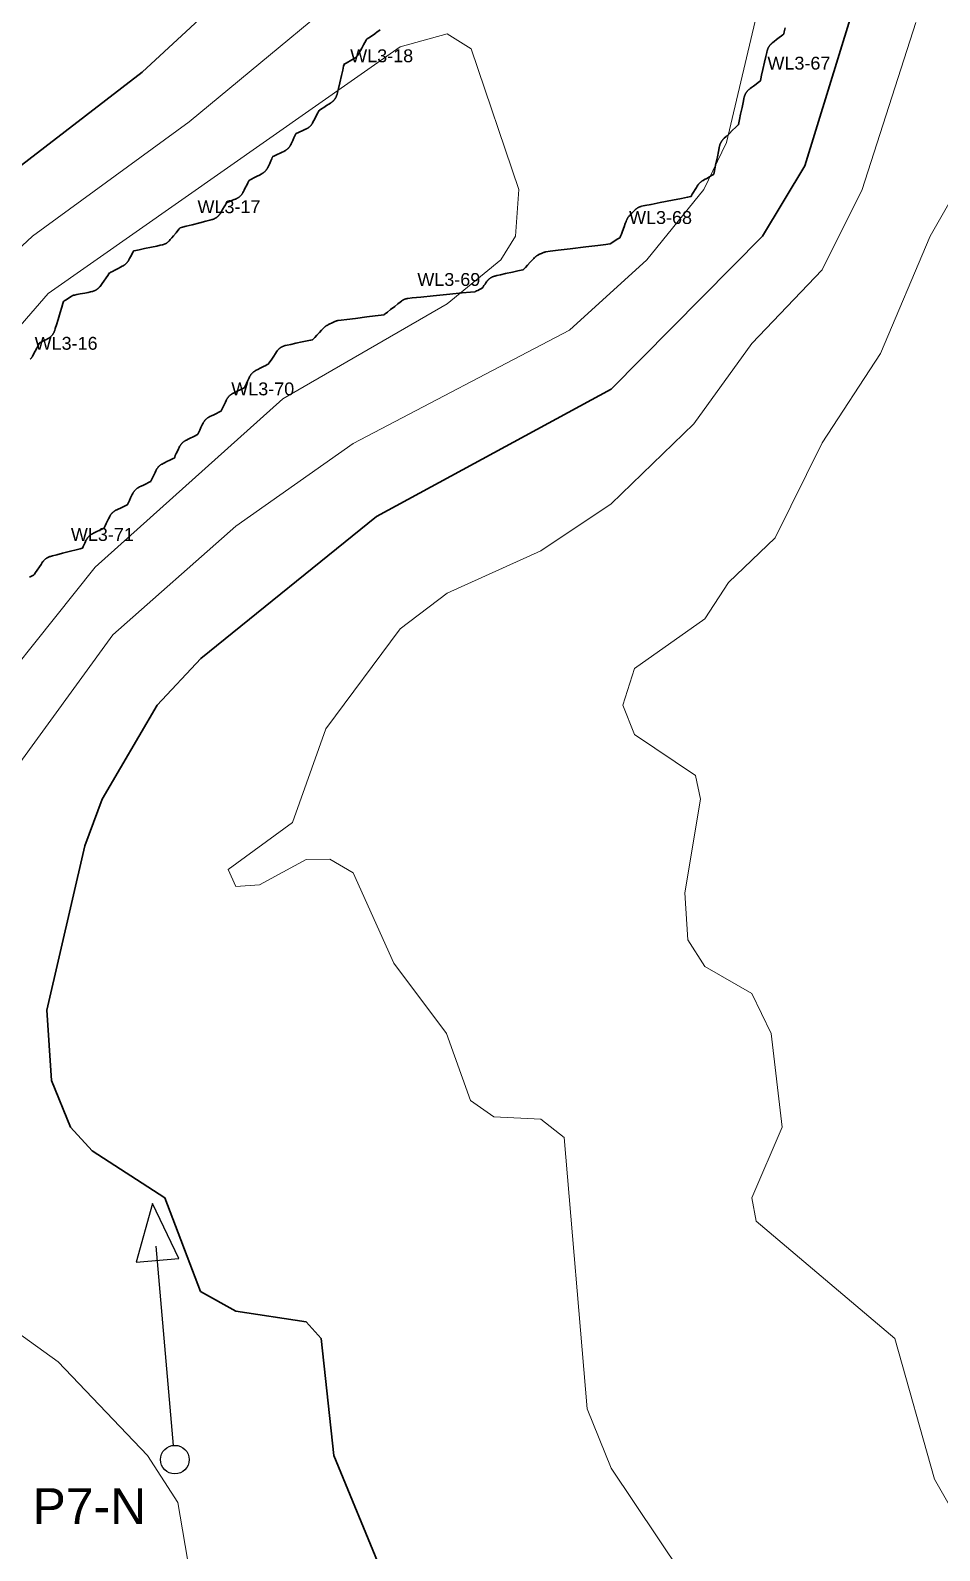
# Model space of a CAD drawing. Extents: x 6810325 to 6812275, y 1878569 to 1880689.
# Drawn here: x 6811274.9 to 6811402.1, y 1879416.7 to 1879629.4 of the extents above; entities that cross this region are included whole.
import ezdxf
from ezdxf.enums import TextEntityAlignment as Align

# ---------------------------------------------------------------- set-up
doc = ezdxf.new("R2010")
doc.units = 21
doc.header["$LTSCALE"] = 10
doc.header["$MEASUREMENT"] = 0
for name, color, linetype, lineweight in [('ANNO-POINT-LABELS', 7, 'CONTINUOUS', 13), ('TOPO-CONTOUR-MAJOR', 34, 'CONTINUOUS', 30), ('TOPO-CONTOUR-MINOR', 36, 'CONTINUOUS', 13), ('WETL-FLAG', 2, 'CONTINUOUS', 13), ('WETL-FLAG-ID', 8, 'CONTINUOUS', 13), ('WETL-PHOTO-POINT', 30, 'CONTINUOUS', 25), ('WETL-WETLAND-SWALE', 82, 'CONTINUOUS', 35)]:
    doc.layers.add(name, color=color, linetype=linetype, lineweight=lineweight)
doc.styles.add('LABEL', font='arial.ttf')

# ---------------------------------------------------------------- blocks, each defined once
blk = doc.blocks.new('PHOTO_ARROW')
at = {"color": 0, "lineweight": -2}
blk.add_line((0, 2), (0, 30), dxfattribs=at)
blk.add_lwpolyline([(0, 36), (-3, 28), (3, 28)], close=True, dxfattribs=at)
blk.add_circle((0, 0), 2, dxfattribs=at)

msp = doc.modelspace()

# ---------------------------------------------------------------- linework, layer by layer
at = {"layer": 'TOPO-CONTOUR-MAJOR', "elevation": 200}
for points in [[(6811324.13, 1879413.57), (6811317.35, 1879429.97), (6811315.58, 1879446.38), (6811313.5, 1879448.67), (6811303.66, 1879450.17), (6811298.69, 1879452.94), (6811293.72, 1879466.06), (6811283.53, 1879472.63), (6811280.53, 1879475.91), (6811277.87, 1879482.47), (6811277.18, 1879492.31), (6811282.51, 1879515.28), (6811284.96, 1879521.84), (6811292.63, 1879534.96), (6811298.75, 1879541.52), (6811323.34, 1879561.37), (6811356.15, 1879579.17), (6811377.31, 1879600.58), (6811383.25, 1879610.42), (6811391.33, 1879636.67)], [(6811300.38, 1879632.63), (6811290.55, 1879623.54), (6811261.01, 1879600.82), (6811241.32, 1879589), (6811237.13, 1879584.17), (6811231.48, 1879572.25), (6811228.2, 1879568.47), (6811221.64, 1879566.24), (6811211.79, 1879569.03), (6811208.51, 1879568.79), (6811198.67, 1879558.57), (6811192.11, 1879556.36), (6811185.55, 1879557.86), (6811175.71, 1879563.78)]]:
    msp.add_lwpolyline(points, dxfattribs=at)
at = {"layer": 'TOPO-CONTOUR-MINOR'}
for points, elevation in [([(6811326.62, 1879641.1), (6811297.1, 1879616.62), (6811275.18, 1879600.58), (6811264.59, 1879590.74), (6811249.57, 1879574.33), (6811238.04, 1879558.84), (6811223.88, 1879548.08), (6811210.64, 1879534.96), (6811203.26, 1879525.12), (6811188.83, 1879517.79), (6811182.27, 1879510.67), (6811178.99, 1879509.29), (6811172.42, 1879510.78)], 199), ([(6811297.23, 1879413.57), (6811295.51, 1879423.41), (6811291.3, 1879429.97), (6811278.79, 1879443.1), (6811267.57, 1879451.17), (6811263.01, 1879459.5), (6811260.91, 1879502.15), (6811262.51, 1879508.71), (6811267.57, 1879518.87), (6811286.43, 1879544.8), (6811303.66, 1879560.03), (6811320.06, 1879571.6), (6811350.31, 1879587.45), (6811361.14, 1879597.3), (6811369.11, 1879607.14), (6811372.31, 1879613.7), (6811377.68, 1879636.67)], 199), ([(6811365.99, 1879413.52), (6811356.15, 1879428.24), (6811352.81, 1879436.54), (6811349.59, 1879474.47), (6811346.31, 1879477.06), (6811339.75, 1879477.37), (6811336.47, 1879479.64), (6811333.1, 1879489.03), (6811325.73, 1879498.87), (6811320.06, 1879511.5), (6811316.78, 1879513.42), (6811313.5, 1879513.4), (6811306.94, 1879509.85), (6811303.66, 1879509.59), (6811302.56, 1879512), (6811311.55, 1879518.56), (6811316.25, 1879531.68), (6811326.62, 1879545.65), (6811333.19, 1879550.67), (6811346.31, 1879556.55), (6811356.15, 1879563.16), (6811367.72, 1879574.33), (6811375.84, 1879585.59), (6811385.68, 1879595.89), (6811391.29, 1879607.14), (6811398.8, 1879630.48)], 201), ([(6811264.29, 1879529.65), (6811283.97, 1879554.27), (6811310.22, 1879577.84), (6811333.19, 1879591.14), (6811340.71, 1879597.3), (6811342.79, 1879600.58), (6811343.26, 1879607.14), (6811336.57, 1879626.82), (6811333.19, 1879628.9), (6811326.62, 1879627.1), (6811277.41, 1879592.56), (6811257.73, 1879569.89)], 198), ([(6811405.14, 1879420.13), (6811401.4, 1879426.69), (6811395.85, 1879446.38), (6811376.44, 1879462.78), (6811375.85, 1879466.06), (6811380.07, 1879475.91), (6811378.52, 1879489.03), (6811375.84, 1879494.64), (6811369.27, 1879498.43), (6811366.89, 1879502.15), (6811366.45, 1879508.71), (6811368.67, 1879521.84), (6811367.96, 1879525.12), (6811359.43, 1879530.87), (6811357.8, 1879534.96), (6811359.43, 1879540.12), (6811369.27, 1879547.04), (6811372.56, 1879552.16), (6811379.12, 1879558.37), (6811385.68, 1879571.67), (6811393.82, 1879584.17), (6811400.78, 1879600.58), (6811412.01, 1879620.26)], 202)]:
    msp.add_lwpolyline(points, dxfattribs=dict(at, elevation=elevation))
at = {"layer": 'WETL-FLAG'}
for p in [(6811318.45, 1879623.2), (6811376.82, 1879622.17), (6811297.08, 1879602.08), (6811357.46, 1879600.57), (6811327.84, 1879591.9), (6811301.81, 1879576.59), (6811279.37, 1879556.22)]:
    msp.add_point(p, dxfattribs=at)
at = {"layer": 'WETL-WETLAND-SWALE'}
for points in [[(6811380.51, 1879629.73), (6811380.38, 1879629.19), (6811380.31, 1879628.92), (6811380.31, 1879628.91), (6811380.31, 1879628.9), (6811380.3, 1879628.89), (6811380.29, 1879628.88), (6811380.28, 1879628.87), (6811380.18, 1879628.79), (6811379.98, 1879628.63), (6811379.68, 1879628.4), (6811379.29, 1879628.1), (6811378.98, 1879627.86), (6811378.77, 1879627.69), (6811378.64, 1879627.59), (6811378.61, 1879627.56), (6811378.57, 1879627.53), (6811378.53, 1879627.49), (6811378.5, 1879627.46), (6811378.46, 1879627.42), (6811378.43, 1879627.39), (6811378.4, 1879627.35), (6811378.37, 1879627.31), (6811378.34, 1879627.27), (6811378.31, 1879627.23), (6811378.28, 1879627.19), (6811378.25, 1879627.15), (6811378.23, 1879627.11), (6811378.2, 1879627.07), (6811378.18, 1879627.03), (6811378.15, 1879626.98), (6811378.13, 1879626.94), (6811378.11, 1879626.9), (6811378.09, 1879626.85), (6811378.07, 1879626.81), (6811378.05, 1879626.76), (6811378.04, 1879626.71), (6811378.02, 1879626.67), (6811378.01, 1879626.62), (6811377.99, 1879626.57), (6811377.93, 1879626.28), (6811377.8, 1879625.74), (6811377.62, 1879624.95), (6811377.39, 1879623.92), (6811377.21, 1879623.15), (6811377.09, 1879622.62), (6811377.03, 1879622.36), (6811377.03, 1879622.34), (6811377.02, 1879622.33), (6811377.02, 1879622.32), (6811377.01, 1879622.31), (6811377, 1879622.31), (6811376.9, 1879622.23), (6811376.71, 1879622.09), (6811376.43, 1879621.88), (6811376.07, 1879621.61), (6811375.78, 1879621.39), (6811375.58, 1879621.24), (6811375.46, 1879621.14), (6811375.42, 1879621.11), (6811375.38, 1879621.08), (6811375.34, 1879621.04), (6811375.3, 1879621.01), (6811375.27, 1879620.97), (6811375.23, 1879620.93), (6811375.2, 1879620.89), (6811375.17, 1879620.85), (6811375.14, 1879620.81), (6811375.1, 1879620.77), (6811375.08, 1879620.73), (6811375.05, 1879620.69), (6811375.02, 1879620.65), (6811374.99, 1879620.6), (6811374.97, 1879620.56), (6811374.94, 1879620.51), (6811374.92, 1879620.47), (6811374.9, 1879620.42), (6811374.88, 1879620.37), (6811374.86, 1879620.32), (6811374.84, 1879620.28), (6811374.82, 1879620.23), (6811374.81, 1879620.18), (6811374.79, 1879620.13), (6811374.78, 1879620.08), (6811374.72, 1879619.81), (6811374.61, 1879619.31), (6811374.46, 1879618.59), (6811374.26, 1879617.65), (6811374.11, 1879616.94), (6811374.01, 1879616.46), (6811373.96, 1879616.22), (6811373.96, 1879616.21), (6811373.95, 1879616.19), (6811373.95, 1879616.18), (6811373.94, 1879616.17), (6811373.93, 1879616.17), (6811373.8, 1879616.04), (6811373.54, 1879615.79), (6811373.15, 1879615.42), (6811372.65, 1879614.93), (6811372.25, 1879614.56), (6811371.98, 1879614.3), (6811371.83, 1879614.15), (6811371.79, 1879614.11), (6811371.76, 1879614.07), (6811371.73, 1879614.03), (6811371.7, 1879614), (6811371.66, 1879613.96), (6811371.64, 1879613.91), (6811371.61, 1879613.87), (6811371.58, 1879613.83), (6811371.55, 1879613.79), (6811371.53, 1879613.75), (6811371.5, 1879613.7), (6811371.48, 1879613.66), (6811371.46, 1879613.61), (6811371.44, 1879613.57), (6811371.42, 1879613.52), (6811371.4, 1879613.47), (6811371.38, 1879613.42), (6811371.36, 1879613.38), (6811371.35, 1879613.33), (6811371.34, 1879613.28), (6811371.32, 1879613.23), (6811371.26, 1879612.95), (6811371.16, 1879612.45), (6811371.01, 1879611.71), (6811370.81, 1879610.75), (6811370.66, 1879610.02), (6811370.56, 1879609.53), (6811370.51, 1879609.28), (6811370.5, 1879609.27), (6811370.5, 1879609.26), (6811370.49, 1879609.25), (6811370.49, 1879609.25), (6811370.48, 1879609.24), (6811370.37, 1879609.18), (6811370.18, 1879609.07), (6811369.9, 1879608.91), (6811369.52, 1879608.69), (6811369.23, 1879608.52), (6811369.02, 1879608.4), (6811368.89, 1879608.33), (6811368.85, 1879608.3), (6811368.81, 1879608.27), (6811368.77, 1879608.24), (6811368.73, 1879608.21), (6811368.69, 1879608.18), (6811368.65, 1879608.15), (6811368.61, 1879608.12), (6811368.57, 1879608.08), (6811368.54, 1879608.05), (6811368.5, 1879608.01), (6811368.47, 1879607.97), (6811368.43, 1879607.93), (6811368.4, 1879607.89), (6811368.37, 1879607.86), (6811368.34, 1879607.81), (6811368.31, 1879607.77), (6811368.28, 1879607.73), (6811368.2, 1879607.61), (6811368.08, 1879607.4), (6811367.9, 1879607.11), (6811367.68, 1879606.74), (6811367.51, 1879606.46), (6811367.4, 1879606.27), (6811367.33, 1879606.17), (6811367.33, 1879606.16), (6811367.32, 1879606.15), (6811367.31, 1879606.15), (6811367.3, 1879606.14), (6811367.29, 1879606.14), (6811366.85, 1879606.05), (6811366, 1879605.88), (6811364.73, 1879605.63), (6811363.03, 1879605.3), (6811361.75, 1879605.05), (6811360.88, 1879604.87), (6811360.42, 1879604.78), (6811360.37, 1879604.77), (6811360.32, 1879604.75), (6811360.27, 1879604.74), (6811360.22, 1879604.72), (6811360.18, 1879604.71), (6811360.13, 1879604.69), (6811360.08, 1879604.67), (6811360.04, 1879604.65), (6811359.99, 1879604.63), (6811359.95, 1879604.6), (6811359.9, 1879604.58), (6811359.86, 1879604.55), (6811359.81, 1879604.53), (6811359.77, 1879604.5), (6811359.73, 1879604.47), (6811359.69, 1879604.44), (6811359.65, 1879604.41), (6811359.61, 1879604.38), (6811359.57, 1879604.34), (6811359.53, 1879604.31), (6811359.49, 1879604.27), (6811359.42, 1879604.2), (6811359.31, 1879604.09), (6811359.17, 1879603.94), (6811358.98, 1879603.75), (6811358.84, 1879603.6), (6811358.73, 1879603.48), (6811358.66, 1879603.41), (6811358.63, 1879603.37), (6811358.59, 1879603.33), (6811358.56, 1879603.29), (6811358.53, 1879603.25), (6811358.5, 1879603.21), (6811358.48, 1879603.16), (6811358.45, 1879603.12), (6811358.42, 1879603.08), (6811358.4, 1879603.03), (6811358.37, 1879602.99), (6811358.35, 1879602.94), (6811358.33, 1879602.89), (6811358.31, 1879602.85), (6811358.24, 1879602.67), (6811358.12, 1879602.35), (6811357.96, 1879601.9), (6811357.74, 1879601.32), (6811357.58, 1879600.89), (6811357.47, 1879600.59), (6811357.41, 1879600.44), (6811357.41, 1879600.43), (6811357.4, 1879600.42), (6811357.39, 1879600.41), (6811357.38, 1879600.4), (6811357.38, 1879600.39), (6811357.29, 1879600.34), (6811357.11, 1879600.23), (6811356.86, 1879600.07), (6811356.53, 1879599.86), (6811356.28, 1879599.7), (6811356.11, 1879599.59), (6811356.02, 1879599.54), (6811356.01, 1879599.53), (6811355.99, 1879599.52), (6811355.98, 1879599.52), (6811355.97, 1879599.52), (6811355.96, 1879599.51), (6811355.39, 1879599.44), (6811354.28, 1879599.31), (6811352.62, 1879599.1), (6811350.42, 1879598.83), (6811348.75, 1879598.62), (6811347.62, 1879598.48), (6811347.02, 1879598.4), (6811346.97, 1879598.39), (6811346.91, 1879598.38), (6811346.86, 1879598.37), (6811346.81, 1879598.35), (6811346.75, 1879598.33), (6811346.7, 1879598.32), (6811346.65, 1879598.3), (6811346.6, 1879598.28), (6811346.55, 1879598.26), (6811346.48, 1879598.23), (6811346.39, 1879598.18), (6811346.28, 1879598.13), (6811346.15, 1879598.07), (6811346.05, 1879598.02), (6811345.97, 1879597.98), (6811345.91, 1879597.94), (6811345.87, 1879597.92), (6811345.83, 1879597.9), (6811345.79, 1879597.88), (6811345.75, 1879597.85), (6811345.71, 1879597.83), (6811345.68, 1879597.8), (6811345.64, 1879597.77), (6811345.6, 1879597.75), (6811345.57, 1879597.72), (6811345.53, 1879597.69), (6811345.5, 1879597.66), (6811345.47, 1879597.63), (6811345.43, 1879597.6), (6811345.32, 1879597.47), (6811345.11, 1879597.25), (6811344.82, 1879596.94), (6811344.44, 1879596.54), (6811344.16, 1879596.24), (6811343.97, 1879596.03), (6811343.87, 1879595.92), (6811343.86, 1879595.92), (6811343.85, 1879595.91), (6811343.84, 1879595.9), (6811343.83, 1879595.9), (6811343.81, 1879595.9), (6811343.56, 1879595.84), (6811343.08, 1879595.73), (6811342.35, 1879595.57), (6811341.39, 1879595.36), (6811340.65, 1879595.19), (6811340.15, 1879595.08), (6811339.87, 1879595.02), (6811339.83, 1879595.01), (6811339.78, 1879594.99), (6811339.74, 1879594.98), (6811339.69, 1879594.96), (6811339.65, 1879594.95), (6811339.61, 1879594.93), (6811339.56, 1879594.91), (6811339.52, 1879594.89), (6811339.48, 1879594.87), (6811339.44, 1879594.85), (6811339.4, 1879594.83), (6811339.35, 1879594.8), (6811339.31, 1879594.78), (6811339.28, 1879594.75), (6811339.24, 1879594.73), (6811339.2, 1879594.7), (6811339.16, 1879594.67), (6811339.12, 1879594.64), (6811339.09, 1879594.61), (6811339.05, 1879594.58), (6811339.02, 1879594.55), (6811338.98, 1879594.52), (6811338.95, 1879594.49), (6811338.92, 1879594.45), (6811338.89, 1879594.42), (6811338.85, 1879594.38), (6811338.82, 1879594.35), (6811338.8, 1879594.31), (6811338.77, 1879594.27), (6811338.71, 1879594.19), (6811338.62, 1879594.07), (6811338.51, 1879593.9), (6811338.36, 1879593.69), (6811338.25, 1879593.53), (6811338.18, 1879593.42), (6811338.13, 1879593.36), (6811338.13, 1879593.35), (6811338.12, 1879593.34), (6811338.11, 1879593.33), (6811338.1, 1879593.32), (6811338.09, 1879593.32), (6811338.02, 1879593.28), (6811337.9, 1879593.22), (6811337.72, 1879593.14), (6811337.48, 1879593.02), (6811337.31, 1879592.93), (6811337.18, 1879592.87), (6811337.12, 1879592.84), (6811337.11, 1879592.84), (6811337.1, 1879592.83), (6811337.09, 1879592.83), (6811337.08, 1879592.83), (6811337.06, 1879592.83), (6811336.48, 1879592.77), (6811335.31, 1879592.65), (6811333.58, 1879592.48), (6811331.26, 1879592.25), (6811329.51, 1879592.07), (6811328.33, 1879591.95), (6811327.72, 1879591.89), (6811327.67, 1879591.88), (6811327.62, 1879591.87), (6811327.58, 1879591.86), (6811327.53, 1879591.85), (6811327.48, 1879591.84), (6811327.44, 1879591.83), (6811327.39, 1879591.82), (6811327.35, 1879591.8), (6811327.3, 1879591.79), (6811327.26, 1879591.77), (6811327.21, 1879591.75), (6811327.17, 1879591.73), (6811327.13, 1879591.71), (6811327.08, 1879591.69), (6811327.04, 1879591.67), (6811327, 1879591.65), (6811326.96, 1879591.62), (6811326.92, 1879591.6), (6811326.88, 1879591.57), (6811326.84, 1879591.54), (6811326.8, 1879591.52), (6811326.63, 1879591.38), (6811326.32, 1879591.14), (6811325.87, 1879590.78), (6811325.29, 1879590.32), (6811324.86, 1879589.97), (6811324.56, 1879589.74), (6811324.41, 1879589.62), (6811324.4, 1879589.61), (6811324.39, 1879589.61), (6811324.38, 1879589.6), (6811324.37, 1879589.6), (6811324.36, 1879589.6), (6811323.96, 1879589.55), (6811323.16, 1879589.45), (6811321.97, 1879589.3), (6811320.39, 1879589.1), (6811319.19, 1879588.95), (6811318.38, 1879588.85), (6811317.95, 1879588.8), (6811317.91, 1879588.79), (6811317.87, 1879588.78), (6811317.82, 1879588.77), (6811317.78, 1879588.76), (6811317.74, 1879588.75), (6811317.7, 1879588.74), (6811317.66, 1879588.73), (6811317.62, 1879588.71), (6811317.58, 1879588.7), (6811317.53, 1879588.68), (6811317.49, 1879588.67), (6811317.46, 1879588.65), (6811317.42, 1879588.63), (6811317.33, 1879588.59), (6811317.2, 1879588.53), (6811317.03, 1879588.44), (6811316.8, 1879588.33), (6811316.63, 1879588.24), (6811316.5, 1879588.17), (6811316.42, 1879588.13), (6811316.38, 1879588.1), (6811316.34, 1879588.08), (6811316.3, 1879588.06), (6811316.27, 1879588.04), (6811316.23, 1879588.01), (6811316.2, 1879587.99), (6811316.16, 1879587.96), (6811316.13, 1879587.93), (6811316.09, 1879587.9), (6811316.06, 1879587.88), (6811316.03, 1879587.85), (6811316, 1879587.82), (6811315.97, 1879587.79), (6811315.85, 1879587.66), (6811315.64, 1879587.45), (6811315.35, 1879587.14), (6811314.97, 1879586.73), (6811314.69, 1879586.43), (6811314.5, 1879586.22), (6811314.39, 1879586.11), (6811314.39, 1879586.11), (6811314.38, 1879586.1), (6811314.36, 1879586.09), (6811314.35, 1879586.09), (6811314.34, 1879586.08), (6811314.1, 1879586.03), (6811313.64, 1879585.94), (6811312.94, 1879585.8), (6811312.02, 1879585.61), (6811311.32, 1879585.46), (6811310.84, 1879585.36), (6811310.57, 1879585.3), (6811310.52, 1879585.29), (6811310.48, 1879585.28), (6811310.43, 1879585.26), (6811310.39, 1879585.25), (6811310.34, 1879585.23), (6811310.3, 1879585.21), (6811310.25, 1879585.2), (6811310.21, 1879585.18), (6811310.16, 1879585.16), (6811310.12, 1879585.13), (6811310.08, 1879585.11), (6811310.04, 1879585.09), (6811309.99, 1879585.06), (6811309.95, 1879585.04), (6811309.91, 1879585.01), (6811309.87, 1879584.98), (6811309.84, 1879584.95), (6811309.8, 1879584.92), (6811309.76, 1879584.89), (6811309.72, 1879584.86), (6811309.69, 1879584.83), (6811309.65, 1879584.8), (6811309.62, 1879584.76), (6811309.59, 1879584.73), (6811309.55, 1879584.69), (6811309.52, 1879584.65), (6811309.49, 1879584.62), (6811309.46, 1879584.58), (6811309.43, 1879584.54), (6811309.34, 1879584.4), (6811309.18, 1879584.17), (6811308.95, 1879583.83), (6811308.66, 1879583.4), (6811308.43, 1879583.07), (6811308.28, 1879582.85), (6811308.21, 1879582.74), (6811308.2, 1879582.73), (6811308.19, 1879582.72), (6811308.18, 1879582.71), (6811308.17, 1879582.7), (6811308.16, 1879582.7), (6811308.05, 1879582.64), (6811307.83, 1879582.52), (6811307.5, 1879582.35), (6811307.07, 1879582.13), (6811306.74, 1879581.95), (6811306.5, 1879581.83), (6811306.36, 1879581.76), (6811306.32, 1879581.73), (6811306.28, 1879581.71), (6811306.24, 1879581.68), (6811306.2, 1879581.66), (6811306.16, 1879581.63), (6811306.13, 1879581.6), (6811306.09, 1879581.57), (6811306.05, 1879581.54), (6811306.02, 1879581.51), (6811305.98, 1879581.48), (6811305.95, 1879581.44), (6811305.91, 1879581.41), (6811305.88, 1879581.38), (6811305.85, 1879581.34), (6811305.82, 1879581.31), (6811305.79, 1879581.27), (6811305.76, 1879581.23), (6811305.73, 1879581.19), (6811305.7, 1879581.15), (6811305.68, 1879581.12), (6811305.65, 1879581.08), (6811305.63, 1879581.03), (6811305.6, 1879580.99), (6811305.58, 1879580.95), (6811305.56, 1879580.91), (6811305.5, 1879580.79), (6811305.41, 1879580.59), (6811305.29, 1879580.32), (6811305.13, 1879579.97), (6811305.01, 1879579.7), (6811304.92, 1879579.52), (6811304.88, 1879579.43), (6811304.87, 1879579.42), (6811304.87, 1879579.41), (6811304.86, 1879579.4), (6811304.85, 1879579.39), (6811304.84, 1879579.39), (6811304.73, 1879579.33), (6811304.53, 1879579.23), (6811304.23, 1879579.09), (6811303.83, 1879578.89), (6811303.52, 1879578.74), (6811303.31, 1879578.63), (6811303.17, 1879578.57), (6811303.13, 1879578.54), (6811303.09, 1879578.52), (6811303.05, 1879578.49), (6811303.01, 1879578.47), (6811302.97, 1879578.44), (6811302.93, 1879578.41), (6811302.89, 1879578.38), (6811302.85, 1879578.35), (6811302.82, 1879578.32), (6811302.78, 1879578.29), (6811302.74, 1879578.26), (6811302.71, 1879578.22), (6811302.67, 1879578.19), (6811302.64, 1879578.15), (6811302.61, 1879578.12), (6811302.58, 1879578.08), (6811302.55, 1879578.04), (6811302.52, 1879578), (6811302.49, 1879577.96), (6811302.46, 1879577.92), (6811302.44, 1879577.88), (6811302.41, 1879577.84), (6811302.39, 1879577.8), (6811302.36, 1879577.76), (6811302.34, 1879577.71), (6811302.28, 1879577.59), (6811302.18, 1879577.38), (6811302.05, 1879577.1), (6811301.87, 1879576.73), (6811301.74, 1879576.45), (6811301.66, 1879576.26), (6811301.61, 1879576.16), (6811301.6, 1879576.15), (6811301.6, 1879576.14), (6811301.59, 1879576.13), (6811301.58, 1879576.12), (6811301.57, 1879576.12), (6811301.46, 1879576.06), (6811301.26, 1879575.96), (6811300.95, 1879575.81), (6811300.55, 1879575.62), (6811300.24, 1879575.46), (6811300.02, 1879575.35), (6811299.89, 1879575.29), (6811299.85, 1879575.26), (6811299.81, 1879575.24), (6811299.77, 1879575.21), (6811299.72, 1879575.19), (6811299.69, 1879575.16), (6811299.65, 1879575.13), (6811299.61, 1879575.1), (6811299.57, 1879575.07), (6811299.53, 1879575.04), (6811299.5, 1879575.01), (6811299.46, 1879574.98), (6811299.43, 1879574.94), (6811299.39, 1879574.91), (6811299.36, 1879574.87), (6811299.33, 1879574.84), (6811299.3, 1879574.8), (6811299.27, 1879574.76), (6811299.24, 1879574.72), (6811299.21, 1879574.68), (6811299.18, 1879574.64), (6811299.16, 1879574.6), (6811299.13, 1879574.56), (6811299.11, 1879574.52), (6811299.08, 1879574.48), (6811299.06, 1879574.44), (6811299, 1879574.31), (6811298.9, 1879574.11), (6811298.77, 1879573.82), (6811298.59, 1879573.45), (6811298.46, 1879573.17), (6811298.37, 1879572.98), (6811298.33, 1879572.88), (6811298.32, 1879572.87), (6811298.32, 1879572.86), (6811298.31, 1879572.85), (6811298.3, 1879572.84), (6811298.29, 1879572.84), (6811298.18, 1879572.78), (6811297.97, 1879572.68), (6811297.67, 1879572.53), (6811297.27, 1879572.34), (6811296.96, 1879572.18), (6811296.74, 1879572.07), (6811296.61, 1879572), (6811296.57, 1879571.98), (6811296.53, 1879571.96), (6811296.48, 1879571.93), (6811296.44, 1879571.91), (6811296.4, 1879571.88), (6811296.37, 1879571.85), (6811296.33, 1879571.82), (6811296.29, 1879571.79), (6811296.25, 1879571.76), (6811296.22, 1879571.73), (6811296.18, 1879571.69), (6811296.15, 1879571.66), (6811296.11, 1879571.63), (6811296.08, 1879571.59), (6811296.05, 1879571.55), (6811296.02, 1879571.52), (6811295.99, 1879571.48), (6811295.96, 1879571.44), (6811295.93, 1879571.4), (6811295.9, 1879571.36), (6811295.87, 1879571.32), (6811295.85, 1879571.28), (6811295.82, 1879571.24), (6811295.8, 1879571.2), (6811295.78, 1879571.16), (6811295.72, 1879571.03), (6811295.62, 1879570.83), (6811295.49, 1879570.54), (6811295.31, 1879570.17), (6811295.18, 1879569.89), (6811295.09, 1879569.7), (6811295.05, 1879569.6), (6811295.04, 1879569.59), (6811295.03, 1879569.58), (6811295.03, 1879569.57), (6811295.02, 1879569.56), (6811295.01, 1879569.56), (6811294.9, 1879569.5), (6811294.69, 1879569.4), (6811294.39, 1879569.25), (6811293.99, 1879569.05), (6811293.68, 1879568.9), (6811293.46, 1879568.79), (6811293.33, 1879568.72), (6811293.29, 1879568.7), (6811293.24, 1879568.68), (6811293.2, 1879568.65), (6811293.16, 1879568.62), (6811293.12, 1879568.6), (6811293.08, 1879568.57), (6811293.05, 1879568.54), (6811293.01, 1879568.51), (6811292.97, 1879568.48), (6811292.94, 1879568.45), (6811292.9, 1879568.41), (6811292.87, 1879568.38), (6811292.83, 1879568.35), (6811292.8, 1879568.31), (6811292.77, 1879568.27), (6811292.74, 1879568.24), (6811292.71, 1879568.2), (6811292.68, 1879568.16), (6811292.65, 1879568.12), (6811292.62, 1879568.08), (6811292.59, 1879568.04), (6811292.57, 1879568), (6811292.54, 1879567.96), (6811292.52, 1879567.92), (6811292.5, 1879567.87), (6811292.44, 1879567.75), (6811292.34, 1879567.54), (6811292.21, 1879567.26), (6811292.03, 1879566.89), (6811291.9, 1879566.61), (6811291.81, 1879566.42), (6811291.77, 1879566.32), (6811291.76, 1879566.31), (6811291.75, 1879566.3), (6811291.75, 1879566.29), (6811291.74, 1879566.28), (6811291.73, 1879566.28), (6811291.62, 1879566.22), (6811291.41, 1879566.12), (6811291.11, 1879565.97), (6811290.71, 1879565.78), (6811290.4, 1879565.62), (6811290.18, 1879565.51), (6811290.05, 1879565.44), (6811290.01, 1879565.42), (6811289.97, 1879565.4), (6811289.93, 1879565.37), (6811289.88, 1879565.34), (6811289.84, 1879565.32), (6811289.81, 1879565.29), (6811289.77, 1879565.26), (6811289.73, 1879565.23), (6811289.69, 1879565.2), (6811289.66, 1879565.17), (6811289.62, 1879565.13), (6811289.59, 1879565.1), (6811289.55, 1879565.06), (6811289.52, 1879565.03), (6811289.49, 1879564.99), (6811289.46, 1879564.95), (6811289.43, 1879564.92), (6811289.4, 1879564.88), (6811289.37, 1879564.84), (6811289.34, 1879564.8), (6811289.31, 1879564.76), (6811289.29, 1879564.72), (6811289.26, 1879564.68), (6811289.24, 1879564.63), (6811289.22, 1879564.59), (6811289.16, 1879564.47), (6811289.06, 1879564.26), (6811288.93, 1879563.98), (6811288.76, 1879563.62), (6811288.64, 1879563.34), (6811288.55, 1879563.15), (6811288.5, 1879563.06), (6811288.5, 1879563.04), (6811288.49, 1879563.03), (6811288.48, 1879563.03), (6811288.47, 1879563.02), (6811288.46, 1879563.01), (6811288.36, 1879562.96), (6811288.16, 1879562.87), (6811287.87, 1879562.73), (6811287.49, 1879562.55), (6811287.2, 1879562.41), (6811286.98, 1879562.31), (6811286.86, 1879562.25), (6811286.81, 1879562.22), (6811286.77, 1879562.2), (6811286.73, 1879562.17), (6811286.69, 1879562.15), (6811286.65, 1879562.12), (6811286.61, 1879562.09), (6811286.57, 1879562.06), (6811286.53, 1879562.03), (6811286.49, 1879562), (6811286.46, 1879561.97), (6811286.42, 1879561.94), (6811286.39, 1879561.91), (6811286.35, 1879561.87), (6811286.32, 1879561.84), (6811286.28, 1879561.8), (6811286.25, 1879561.76), (6811286.22, 1879561.73), (6811286.19, 1879561.69), (6811286.16, 1879561.65), (6811286.13, 1879561.61), (6811286.11, 1879561.57), (6811286.08, 1879561.53), (6811286.06, 1879561.49), (6811286.03, 1879561.44), (6811286.01, 1879561.4), (6811285.95, 1879561.27), (6811285.84, 1879561.06), (6811285.7, 1879560.76), (6811285.52, 1879560.38), (6811285.38, 1879560.09), (6811285.28, 1879559.89), (6811285.23, 1879559.78), (6811285.23, 1879559.77), (6811285.22, 1879559.76), (6811285.21, 1879559.76), (6811285.2, 1879559.75), (6811285.19, 1879559.74), (6811285.09, 1879559.69), (6811284.89, 1879559.6), (6811284.6, 1879559.46), (6811284.22, 1879559.28), (6811283.92, 1879559.14), (6811283.71, 1879559.03), (6811283.58, 1879558.97), (6811283.54, 1879558.95), (6811283.49, 1879558.92), (6811283.45, 1879558.9), (6811283.41, 1879558.87), (6811283.37, 1879558.84), (6811283.33, 1879558.81), (6811283.29, 1879558.78), (6811283.25, 1879558.75), (6811283.22, 1879558.72), (6811283.18, 1879558.69), (6811283.14, 1879558.66), (6811283.11, 1879558.62), (6811283.07, 1879558.59), (6811283.04, 1879558.55), (6811283.01, 1879558.52), (6811282.97, 1879558.48), (6811282.94, 1879558.44), (6811282.91, 1879558.4), (6811282.88, 1879558.36), (6811282.86, 1879558.32), (6811282.83, 1879558.28), (6811282.8, 1879558.24), (6811282.78, 1879558.2), (6811282.75, 1879558.16), (6811282.73, 1879558.11), (6811282.68, 1879558.01), (6811282.61, 1879557.86), (6811282.51, 1879557.65), (6811282.38, 1879557.38), (6811282.29, 1879557.18), (6811282.22, 1879557.04), (6811282.19, 1879556.96), (6811282.18, 1879556.95), (6811282.18, 1879556.94), (6811282.17, 1879556.94), (6811282.16, 1879556.93), (6811282.15, 1879556.93), (6811281.87, 1879556.86), (6811281.32, 1879556.72), (6811280.5, 1879556.51), (6811279.41, 1879556.23), (6811278.58, 1879556.02), (6811278.01, 1879555.87), (6811277.7, 1879555.79), (6811277.65, 1879555.78), (6811277.6, 1879555.76), (6811277.55, 1879555.74), (6811277.5, 1879555.72), (6811277.46, 1879555.7), (6811277.41, 1879555.68), (6811277.36, 1879555.66), (6811277.32, 1879555.64), (6811277.27, 1879555.61), (6811277.23, 1879555.58), (6811277.18, 1879555.56), (6811277.14, 1879555.53), (6811277.1, 1879555.5), (6811277.05, 1879555.47), (6811277.01, 1879555.43), (6811276.97, 1879555.4), (6811276.93, 1879555.37), (6811276.9, 1879555.33), (6811276.86, 1879555.3), (6811276.82, 1879555.26), (6811276.79, 1879555.22), (6811276.75, 1879555.18), (6811276.72, 1879555.14), (6811276.69, 1879555.1), (6811276.66, 1879555.06), (6811276.56, 1879554.92), (6811276.39, 1879554.68), (6811276.16, 1879554.33), (6811275.86, 1879553.89), (6811275.63, 1879553.56), (6811275.48, 1879553.33), (6811275.4, 1879553.21), (6811275.39, 1879553.2), (6811275.38, 1879553.19), (6811275.37, 1879553.18), (6811275.36, 1879553.18), (6811275.35, 1879553.17), (6811275.25, 1879553.12), (6811275.06, 1879553.03), (6811274.78, 1879552.9)], [(6811274.89, 1879583.39), (6811274.92, 1879583.42), (6811274.95, 1879583.46), (6811274.98, 1879583.49), (6811275.01, 1879583.53), (6811275.04, 1879583.56), (6811275.07, 1879583.6), (6811275.1, 1879583.64), (6811275.12, 1879583.68), (6811275.15, 1879583.72), (6811275.18, 1879583.76), (6811275.2, 1879583.8), (6811275.27, 1879583.94), (6811275.4, 1879584.18), (6811275.58, 1879584.51), (6811275.81, 1879584.95), (6811275.98, 1879585.28), (6811276.1, 1879585.5), (6811276.16, 1879585.62), (6811276.17, 1879585.63), (6811276.17, 1879585.64), (6811276.18, 1879585.65), (6811276.19, 1879585.65), (6811276.2, 1879585.66), (6811276.28, 1879585.7), (6811276.42, 1879585.78), (6811276.64, 1879585.89), (6811276.92, 1879586.03), (6811277.14, 1879586.15), (6811277.3, 1879586.24), (6811277.4, 1879586.29), (6811277.44, 1879586.32), (6811277.49, 1879586.34), (6811277.53, 1879586.37), (6811277.57, 1879586.4), (6811277.61, 1879586.43), (6811277.65, 1879586.46), (6811277.69, 1879586.49), (6811277.73, 1879586.52), (6811277.76, 1879586.56), (6811277.8, 1879586.59), (6811277.83, 1879586.63), (6811277.87, 1879586.66), (6811277.9, 1879586.7), (6811277.94, 1879586.74), (6811277.97, 1879586.77), (6811278, 1879586.81), (6811278.03, 1879586.85), (6811278.06, 1879586.89), (6811278.08, 1879586.94), (6811278.11, 1879586.98), (6811278.14, 1879587.02), (6811278.16, 1879587.06), (6811278.18, 1879587.11), (6811278.21, 1879587.15), (6811278.23, 1879587.2), (6811278.25, 1879587.24), (6811278.27, 1879587.29), (6811278.28, 1879587.34), (6811278.3, 1879587.38), (6811278.39, 1879587.67), (6811278.54, 1879588.19), (6811278.77, 1879588.94), (6811279.07, 1879589.94), (6811279.29, 1879590.68), (6811279.44, 1879591.19), (6811279.52, 1879591.44), (6811279.53, 1879591.46), (6811279.53, 1879591.47), (6811279.54, 1879591.48), (6811279.55, 1879591.48), (6811279.56, 1879591.49), (6811279.64, 1879591.55), (6811279.81, 1879591.65), (6811280.04, 1879591.8), (6811280.36, 1879592), (6811280.6, 1879592.15), (6811280.76, 1879592.25), (6811280.84, 1879592.31), (6811280.85, 1879592.31), (6811280.87, 1879592.32), (6811280.88, 1879592.32), (6811280.89, 1879592.33), (6811280.9, 1879592.33), (6811281.06, 1879592.36), (6811281.39, 1879592.43), (6811281.86, 1879592.52), (6811282.5, 1879592.64), (6811282.98, 1879592.74), (6811283.32, 1879592.81), (6811283.52, 1879592.84), (6811283.56, 1879592.86), (6811283.61, 1879592.87), (6811283.66, 1879592.88), (6811283.7, 1879592.9), (6811283.75, 1879592.91), (6811283.79, 1879592.93), (6811283.84, 1879592.95), (6811283.88, 1879592.97), (6811283.92, 1879592.99), (6811283.97, 1879593.01), (6811284.01, 1879593.03), (6811284.05, 1879593.05), (6811284.09, 1879593.08), (6811284.13, 1879593.1), (6811284.17, 1879593.13), (6811284.21, 1879593.15), (6811284.25, 1879593.18), (6811284.29, 1879593.21), (6811284.33, 1879593.24), (6811284.36, 1879593.27), (6811284.4, 1879593.3), (6811284.43, 1879593.34), (6811284.47, 1879593.37), (6811284.5, 1879593.4), (6811284.54, 1879593.44), (6811284.57, 1879593.47), (6811284.6, 1879593.51), (6811284.63, 1879593.55), (6811284.66, 1879593.58), (6811284.76, 1879593.72), (6811284.93, 1879593.97), (6811285.17, 1879594.31), (6811285.49, 1879594.76), (6811285.73, 1879595.1), (6811285.89, 1879595.33), (6811285.97, 1879595.45), (6811285.98, 1879595.46), (6811285.99, 1879595.47), (6811286, 1879595.47), (6811286.01, 1879595.48), (6811286.02, 1879595.49), (6811286.14, 1879595.55), (6811286.37, 1879595.67), (6811286.71, 1879595.85), (6811287.16, 1879596.08), (6811287.5, 1879596.26), (6811287.75, 1879596.39), (6811287.9, 1879596.47), (6811287.94, 1879596.49), (6811287.98, 1879596.52), (6811288.02, 1879596.55), (6811288.06, 1879596.58), (6811288.1, 1879596.6), (6811288.14, 1879596.64), (6811288.18, 1879596.67), (6811288.22, 1879596.7), (6811288.26, 1879596.73), (6811288.29, 1879596.77), (6811288.33, 1879596.8), (6811288.36, 1879596.84), (6811288.4, 1879596.87), (6811288.43, 1879596.91), (6811288.46, 1879596.95), (6811288.49, 1879596.99), (6811288.52, 1879597.03), (6811288.55, 1879597.07), (6811288.58, 1879597.11), (6811288.61, 1879597.15), (6811288.63, 1879597.2), (6811288.69, 1879597.31), (6811288.79, 1879597.48), (6811288.92, 1879597.73), (6811289.09, 1879598.04), (6811289.21, 1879598.27), (6811289.3, 1879598.43), (6811289.34, 1879598.52), (6811289.35, 1879598.53), (6811289.36, 1879598.54), (6811289.37, 1879598.54), (6811289.38, 1879598.55), (6811289.39, 1879598.55), (6811289.64, 1879598.6), (6811290.13, 1879598.7), (6811290.86, 1879598.86), (6811291.83, 1879599.06), (6811292.57, 1879599.21), (6811293.08, 1879599.32), (6811293.35, 1879599.38), (6811293.4, 1879599.39), (6811293.45, 1879599.4), (6811293.49, 1879599.42), (6811293.54, 1879599.43), (6811293.58, 1879599.45), (6811293.63, 1879599.47), (6811293.67, 1879599.49), (6811293.71, 1879599.51), (6811293.76, 1879599.53), (6811293.8, 1879599.55), (6811293.84, 1879599.57), (6811293.88, 1879599.59), (6811293.93, 1879599.62), (6811293.97, 1879599.64), (6811294.01, 1879599.67), (6811294.05, 1879599.7), (6811294.08, 1879599.73), (6811294.12, 1879599.76), (6811294.16, 1879599.79), (6811294.2, 1879599.82), (6811294.23, 1879599.85), (6811294.27, 1879599.88), (6811294.3, 1879599.92), (6811294.33, 1879599.95), (6811294.37, 1879599.99), (6811294.48, 1879600.12), (6811294.67, 1879600.35), (6811294.94, 1879600.67), (6811295.29, 1879601.09), (6811295.55, 1879601.41), (6811295.73, 1879601.62), (6811295.82, 1879601.73), (6811295.83, 1879601.74), (6811295.84, 1879601.75), (6811295.85, 1879601.76), (6811295.87, 1879601.76), (6811295.88, 1879601.77), (6811296.16, 1879601.84), (6811296.71, 1879601.98), (6811297.53, 1879602.19), (6811298.62, 1879602.47), (6811299.45, 1879602.68), (6811300.02, 1879602.83), (6811300.33, 1879602.91), (6811300.37, 1879602.93), (6811300.42, 1879602.94), (6811300.46, 1879602.96), (6811300.51, 1879602.97), (6811300.55, 1879602.99), (6811300.6, 1879603.01), (6811300.64, 1879603.03), (6811300.68, 1879603.05), (6811300.72, 1879603.08), (6811300.77, 1879603.1), (6811300.81, 1879603.13), (6811300.85, 1879603.15), (6811300.89, 1879603.18), (6811300.93, 1879603.21), (6811300.97, 1879603.23), (6811301, 1879603.26), (6811301.04, 1879603.29), (6811301.08, 1879603.33), (6811301.11, 1879603.36), (6811301.15, 1879603.39), (6811301.18, 1879603.42), (6811301.22, 1879603.46), (6811301.25, 1879603.49), (6811301.28, 1879603.53), (6811301.31, 1879603.57), (6811301.34, 1879603.61), (6811301.37, 1879603.64), (6811301.4, 1879603.68), (6811301.43, 1879603.72), (6811301.5, 1879603.84), (6811301.63, 1879604.05), (6811301.8, 1879604.33), (6811302.03, 1879604.7), (6811302.2, 1879604.98), (6811302.31, 1879605.16), (6811302.38, 1879605.26), (6811302.38, 1879605.28), (6811302.39, 1879605.28), (6811302.4, 1879605.29), (6811302.41, 1879605.3), (6811302.42, 1879605.31), (6811302.51, 1879605.34), (6811302.66, 1879605.4), (6811302.89, 1879605.5), (6811303.19, 1879605.62), (6811303.43, 1879605.72), (6811303.6, 1879605.79), (6811303.71, 1879605.83), (6811303.75, 1879605.86), (6811303.8, 1879605.88), (6811303.85, 1879605.9), (6811303.89, 1879605.93), (6811303.93, 1879605.95), (6811303.98, 1879605.98), (6811304.02, 1879606.01), (6811304.06, 1879606.04), (6811304.1, 1879606.07), (6811304.14, 1879606.1), (6811304.18, 1879606.14), (6811304.22, 1879606.17), (6811304.26, 1879606.21), (6811304.3, 1879606.24), (6811304.33, 1879606.28), (6811304.37, 1879606.32), (6811304.4, 1879606.36), (6811304.43, 1879606.39), (6811304.47, 1879606.43), (6811304.5, 1879606.48), (6811304.53, 1879606.52), (6811304.56, 1879606.56), (6811304.58, 1879606.6), (6811304.61, 1879606.65), (6811304.63, 1879606.69), (6811304.7, 1879606.83), (6811304.81, 1879607.05), (6811304.97, 1879607.35), (6811305.17, 1879607.75), (6811305.32, 1879608.05), (6811305.42, 1879608.26), (6811305.47, 1879608.36), (6811305.48, 1879608.37), (6811305.49, 1879608.38), (6811305.5, 1879608.39), (6811305.51, 1879608.4), (6811305.52, 1879608.41), (6811305.63, 1879608.47), (6811305.85, 1879608.58), (6811306.18, 1879608.75), (6811306.61, 1879608.98), (6811306.94, 1879609.15), (6811307.17, 1879609.28), (6811307.31, 1879609.35), (6811307.35, 1879609.38), (6811307.39, 1879609.4), (6811307.43, 1879609.43), (6811307.47, 1879609.45), (6811307.51, 1879609.48), (6811307.55, 1879609.51), (6811307.58, 1879609.54), (6811307.62, 1879609.57), (6811307.66, 1879609.6), (6811307.69, 1879609.63), (6811307.73, 1879609.66), (6811307.76, 1879609.7), (6811307.79, 1879609.73), (6811307.82, 1879609.77), (6811307.85, 1879609.8), (6811307.88, 1879609.84), (6811307.91, 1879609.88), (6811307.94, 1879609.91), (6811307.97, 1879609.95), (6811307.99, 1879609.99), (6811308.02, 1879610.03), (6811308.04, 1879610.07), (6811308.07, 1879610.11), (6811308.09, 1879610.15), (6811308.11, 1879610.2), (6811308.17, 1879610.31), (6811308.26, 1879610.51), (6811308.39, 1879610.79), (6811308.55, 1879611.14), (6811308.67, 1879611.41), (6811308.75, 1879611.59), (6811308.8, 1879611.69), (6811308.8, 1879611.7), (6811308.81, 1879611.71), (6811308.82, 1879611.72), (6811308.83, 1879611.72), (6811308.84, 1879611.73), (6811308.94, 1879611.78), (6811309.15, 1879611.88), (6811309.44, 1879612.03), (6811309.84, 1879612.22), (6811310.14, 1879612.37), (6811310.36, 1879612.47), (6811310.49, 1879612.54), (6811310.53, 1879612.56), (6811310.57, 1879612.59), (6811310.62, 1879612.61), (6811310.66, 1879612.64), (6811310.7, 1879612.67), (6811310.74, 1879612.7), (6811310.78, 1879612.73), (6811310.81, 1879612.76), (6811310.85, 1879612.79), (6811310.89, 1879612.82), (6811310.93, 1879612.85), (6811310.96, 1879612.89), (6811310.99, 1879612.92), (6811311.03, 1879612.96), (6811311.06, 1879613), (6811311.09, 1879613.03), (6811311.12, 1879613.07), (6811311.15, 1879613.11), (6811311.18, 1879613.15), (6811311.21, 1879613.19), (6811311.24, 1879613.23), (6811311.26, 1879613.28), (6811311.29, 1879613.32), (6811311.31, 1879613.36), (6811311.33, 1879613.4), (6811311.39, 1879613.53), (6811311.48, 1879613.73), (6811311.61, 1879614.01), (6811311.78, 1879614.36), (6811311.9, 1879614.64), (6811311.98, 1879614.82), (6811312.03, 1879614.92), (6811312.04, 1879614.93), (6811312.04, 1879614.94), (6811312.05, 1879614.95), (6811312.06, 1879614.95), (6811312.07, 1879614.96), (6811312.17, 1879615), (6811312.34, 1879615.08), (6811312.6, 1879615.19), (6811312.93, 1879615.35), (6811313.2, 1879615.46), (6811313.39, 1879615.55), (6811313.51, 1879615.6), (6811313.55, 1879615.63), (6811313.59, 1879615.65), (6811313.63, 1879615.67), (6811313.67, 1879615.7), (6811313.72, 1879615.72), (6811313.76, 1879615.75), (6811313.79, 1879615.78), (6811313.83, 1879615.8), (6811313.87, 1879615.83), (6811313.91, 1879615.86), (6811313.95, 1879615.9), (6811313.98, 1879615.93), (6811314.02, 1879615.96), (6811314.05, 1879615.99), (6811314.08, 1879616.03), (6811314.12, 1879616.06), (6811314.15, 1879616.1), (6811314.18, 1879616.14), (6811314.21, 1879616.18), (6811314.24, 1879616.21), (6811314.27, 1879616.25), (6811314.29, 1879616.29), (6811314.32, 1879616.33), (6811314.34, 1879616.37), (6811314.37, 1879616.42), (6811314.44, 1879616.55), (6811314.56, 1879616.78), (6811314.73, 1879617.11), (6811314.95, 1879617.53), (6811315.11, 1879617.85), (6811315.23, 1879618.06), (6811315.29, 1879618.18), (6811315.29, 1879618.19), (6811315.3, 1879618.2), (6811315.31, 1879618.21), (6811315.32, 1879618.22), (6811315.33, 1879618.22), (6811315.44, 1879618.29), (6811315.64, 1879618.42), (6811315.94, 1879618.62), (6811316.34, 1879618.87), (6811316.65, 1879619.07), (6811316.87, 1879619.21), (6811317, 1879619.29), (6811317.04, 1879619.32), (6811317.08, 1879619.35), (6811317.12, 1879619.38), (6811317.15, 1879619.41), (6811317.19, 1879619.44), (6811317.23, 1879619.47), (6811317.26, 1879619.51), (6811317.3, 1879619.54), (6811317.33, 1879619.57), (6811317.36, 1879619.61), (6811317.39, 1879619.65), (6811317.42, 1879619.68), (6811317.45, 1879619.72), (6811317.48, 1879619.76), (6811317.51, 1879619.8), (6811317.54, 1879619.84), (6811317.56, 1879619.88), (6811317.59, 1879619.92), (6811317.61, 1879619.97), (6811317.64, 1879620.01), (6811317.66, 1879620.05), (6811317.68, 1879620.1), (6811317.7, 1879620.14), (6811317.72, 1879620.18), (6811317.74, 1879620.23), (6811317.75, 1879620.28), (6811317.77, 1879620.32), (6811317.78, 1879620.37), (6811317.8, 1879620.41), (6811317.87, 1879620.71), (6811317.99, 1879621.25), (6811318.18, 1879622.04), (6811318.42, 1879623.07), (6811318.6, 1879623.85), (6811318.72, 1879624.37), (6811318.78, 1879624.64), (6811318.78, 1879624.65), (6811318.79, 1879624.66), (6811318.79, 1879624.67), (6811318.8, 1879624.67), (6811318.81, 1879624.68), (6811318.9, 1879624.73), (6811319.07, 1879624.82), (6811319.31, 1879624.96), (6811319.63, 1879625.14), (6811319.89, 1879625.28), (6811320.07, 1879625.38), (6811320.18, 1879625.45), (6811320.22, 1879625.47), (6811320.26, 1879625.5), (6811320.3, 1879625.53), (6811320.34, 1879625.55), (6811320.38, 1879625.58), (6811320.42, 1879625.61), (6811320.45, 1879625.65), (6811320.49, 1879625.68), (6811320.53, 1879625.71), (6811320.56, 1879625.74), (6811320.6, 1879625.78), (6811320.63, 1879625.82), (6811320.66, 1879625.85), (6811320.69, 1879625.89), (6811320.72, 1879625.93), (6811320.75, 1879625.97), (6811320.78, 1879626.01), (6811320.81, 1879626.05), (6811320.83, 1879626.09), (6811320.86, 1879626.13), (6811320.88, 1879626.17), (6811320.96, 1879626.31), (6811321.09, 1879626.56), (6811321.27, 1879626.91), (6811321.51, 1879627.37), (6811321.69, 1879627.71), (6811321.81, 1879627.94), (6811321.87, 1879628.06), (6811321.88, 1879628.07), (6811321.89, 1879628.08), (6811321.89, 1879628.09), (6811321.9, 1879628.1), (6811321.91, 1879628.11), (6811322.03, 1879628.19), (6811322.27, 1879628.36), (6811322.61, 1879628.6), (6811323.07, 1879628.92), (6811323.43, 1879629.17), (6811323.67, 1879629.35), (6811323.82, 1879629.45)]]:
    msp.add_lwpolyline(points, dxfattribs=at)

# ---------------------------------------------------------------- block references
at = {"layer": 'WETL-PHOTO-POINT', "rotation": -355}
msp.add_blockref('PHOTO_ARROW', (6811295.11, 1879429.41), dxfattribs=at)

# ---------------------------------------------------------------- texts
at = {"layer": 'ANNO-POINT-LABELS', "style": 'LABEL'}
msp.add_text('P7-N', height=5, dxfattribs=at).set_placement((6811291.11, 1879425.41), align=Align.TOP_RIGHT)
at = {"layer": 'WETL-FLAG-ID', "style": 'LABEL'}
for s, p in [('WL3-18', (6811319.65, 1879624.4)), ('WL3-67', (6811378.02, 1879623.37)), ('WL3-17', (6811298.28, 1879603.28)), ('WL3-68', (6811358.66, 1879601.77)), ('WL3-69', (6811329.04, 1879593.1)), ('WL3-16', (6811275.5, 1879584.17)), ('WL3-70', (6811303.01, 1879577.79)), ('WL3-71', (6811280.57, 1879557.42))]:
    msp.add_text(s, height=1.8, dxfattribs=at).set_placement(p, align=Align.BOTTOM_LEFT)

doc.saveas('drawing.dxf')
